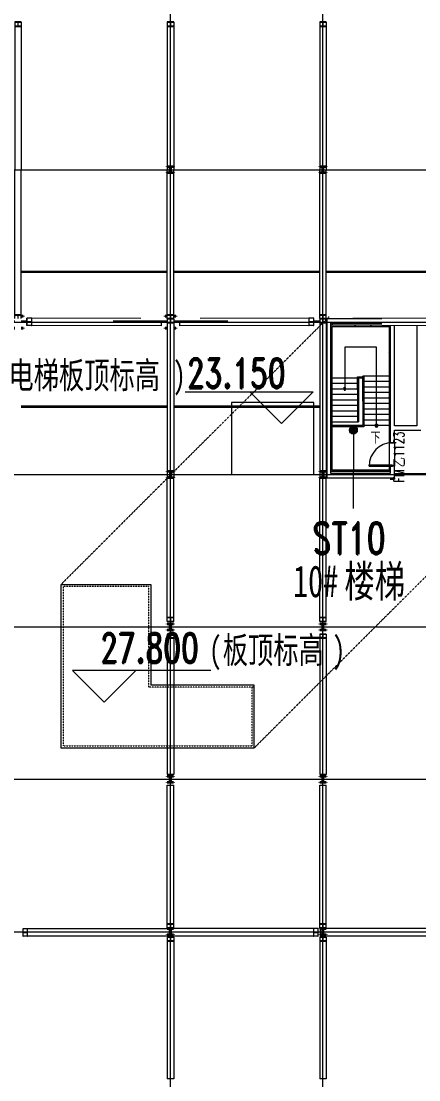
# Model space of a CAD drawing. Header units: millimetres. Extents: x -30000 to 430621, y -31706 to 192400.
# Drawn here: x 216150 to 234925, y 14604 to 64616 of the extents above; entities that cross this region are included whole.
import ezdxf

# ---------------------------------------------------------------- set-up
doc = ezdxf.new("R2010")
doc.units = ezdxf.units.MM
for name, pattern in [('1_1', [2, 1, -1]), ('架空线', [3.97, 2.38, -1.59]), ('轴网线', [22.04, 18.38, -1.83, 0, -1.83])]:
    doc.linetypes.add(name, pattern=pattern)
doc.layers.get('0').update_dxf_attribs({"color": 8})
for name, color, linetype, lineweight in [('A-ANNO-NOTE', 8, 'Continuous', 5), ('A-AREA-IDEN', 8, 'Continuous', 9), ('A-DETL', 8, 'Continuous', 18), ('A-DETL-GENF', 8, 'Continuous', 18), ('A-DETL-THIN', 8, 'Continuous', 5), ('A-DOOR', 8, 'Continuous', 5), ('A-DOOR-IDEN', 8, 'Continuous', 9), ('A-DOOR-OPNG', 8, 'Continuous', 5), ('A-FLOR', 8, 'Continuous', 5), ('A-FLOR-HRAL', 8, 'Continuous', 5), ('A-WALL', 8, 'Continuous', 5), ('A-WALL-PATT', 8, 'Continuous', 9), ('S-BEAM', 8, 'Continuous', 5), ('S-COLS', 8, 'Continuous', 5), ('S-GRID', 8, 'Continuous', 9), ('S-STRS', 8, 'Continuous', 5)]:
    doc.layers.add(name, color=color, linetype=linetype, lineweight=lineweight)
doc.styles.add('RomanD', font='romand__.ttf', dxfattribs={"width": 0.7, "height": 1500})
doc.styles.add('RomanD_1', font='romand__.ttf', dxfattribs={"width": 0.7, "height": 500})
doc.styles.add('RomanD_2', font='romand__.ttf', dxfattribs={"width": 0.7, "height": 1400})
doc.styles.add('仿宋', font='simfang.ttf', dxfattribs={"width": 0.7, "height": 500})
doc.styles.add('仿宋_2', font='simfang.ttf', dxfattribs={"width": 0.7, "height": 1500})
doc.styles.add('仿宋_3', font='simfang.ttf', dxfattribs={"width": 0.7, "height": 1250})
doc.styles.add('微软雅黑', font='Microsoft YaHei.ttf', dxfattribs={"width": 0.7, "height": 500})
pattern_1 = [(45, (-4e-09, 0), (-1060.66, 1060.66), []), (135, (-4e-09, 0), (-1060.66, -1060.66), [])]

# ---------------------------------------------------------------- blocks, each defined once
blk = doc.blocks.new('钢_柱_焊接H - H600X500X20X30-V65-LAY-4F-1_500-A')
at = {"layer": 'S-COLS', "lineweight": 15, "true_color": 0xdddddd}
h = blk.add_hatch(color=254, dxfattribs=at)
h.paths.add_polyline_path([(250, -300), (250, -270), (150, -270), (150, -300)], flags=0)
h.paths.add_polyline_path([(-250, -300), (-150, -300), (-150, -270), (-250, -270)], flags=0)
h.paths.add_polyline_path([(5, -29), (1, -28), (1, -28)], flags=0)
h.paths.add_polyline_path([(-250, 270), (-150, 270), (-150, 300), (-250, 300)], flags=0)
h.paths.add_polyline_path([(250, 270), (250, 300), (150, 300), (150, 270)], flags=0)
at = {"layer": 'S-COLS', "color": 8, "lineweight": 35, "true_color": 0x777777}
for p, q in [((-250, 300), (-150, 300)), ((-250, 270), (-250, 300)), ((-150, 270), (-250, 270)), ((150, 300), (250, 300)), ((250, 270), (150, 270)), ((250, 300), (250, 270)), ((-250, -270), (-150, -270)), ((-250, -300), (-250, -270)), ((-150, -300), (-250, -300)), ((150, -270), (250, -270)), ((250, -300), (150, -300)), ((250, -270), (250, -300))]:
    blk.add_line(p, q, dxfattribs=at)
blk = doc.blocks.new('钢_柱_焊接H - H600X500X20X30-V42-LAY-4F-1_500-A')
at = {"layer": 'S-COLS', "lineweight": 15, "true_color": 0xdddddd}
h = blk.add_hatch(color=254, dxfattribs=at)
h.paths.add_polyline_path([(250, -300), (250, -270), (149.998632, -270), (154.411765, -300)], flags=0)
h.paths.add_polyline_path([(-150.001368, -300), (-150.001368, -270), (-250, -270), (-250, -300)], flags=0)
h.paths.add_polyline_path([(250, 270), (250, 300), (149.998632, 300), (149.998632, 270)], flags=0)
h.paths.add_polyline_path([(-250, 270), (-150.001368, 270), (-150.001368, 300), (-250, 300)], flags=0)
at = {"layer": 'S-COLS', "color": 8, "lineweight": 35, "true_color": 0x777777}
for p, q in [((-250, 300), (-150.001368, 300)), ((-250, 270), (-250, 300)), ((-150.001368, 270), (-250, 270)), ((149.998632, 300), (250, 300)), ((250, 270), (149.998632, 270)), ((250, 300), (250, 270)), ((-250, -270), (-150.001368, -270)), ((-250, -300), (-250, -270)), ((-150.001368, -300), (-250, -300)), ((149.998632, -270), (250, -270)), ((250, -300), (149.998632, -300)), ((250, -270), (250, -300))]:
    blk.add_line(p, q, dxfattribs=at)
blk = doc.blocks.new('钢_柱_热轧H - HW300X300-659262-LAY-4F-1_500-A')
at = {"layer": 'S-COLS', "lineweight": 15, "true_color": 0xdddddd}
h = blk.add_hatch(color=254, dxfattribs=at)
h.paths.add_polyline_path([(5, -122), (5, 122), (-5, 122), (-5, -122)], flags=0)
h.paths.add_polyline_path([(9, -131), (5, -122), (-5, -131), (5, -131)], flags=0)
h.paths.add_polyline_path([(-150, -150), (150, -150), (150, -135), (-150, -135), (-150, -150)], flags=0)
h.paths.add_polyline_path([(5, 122), (5, 131), (-5, 129)], flags=0)
h.paths.add_polyline_path([(9, 131), (18, 135), (150, 135), (150, 150), (-150, 150), (-150, 135), (5, 132)], flags=0)
at = {"layer": 'S-COLS', "color": 8, "lineweight": 35, "true_color": 0x777777}
for p, q in [((-150, 150), (150, 150)), ((-150, 135), (-150, 150)), ((-18, 135), (-150, 135)), ((-5, -122), (-5, 122)), ((5, 122), (5, -122)), ((150, 135), (18, 135)), ((150, 150), (150, 135)), ((-150, -135), (-18, -135)), ((-150, -150), (-150, -135)), ((150, -150), (-150, -150)), ((18, -135), (150, -135)), ((150, -135), (150, -150))]:
    blk.add_line(p, q, dxfattribs=at)
for centre, start, end in [((-18, 122), 360, 90), ((18, 122), 90, 180), ((-18, -122), 270, 360), ((18, -122), 180, 270)]:
    blk.add_arc(centre, 13, start, end, dxfattribs=at)
blk = doc.blocks.new('钢_柱_热轧H - HW300X300-659275-LAY-4F-1_500-A')
at = {"layer": 'S-COLS', "lineweight": 15, "true_color": 0xdddddd}
h = blk.add_hatch(color=254, dxfattribs=at)
h.paths.add_polyline_path([(5, -122), (0, 122), (-5, 122), (0, -122)], flags=0)
h.paths.add_polyline_path([(9, -131), (5, -122), (0, -131), (5, -131)], flags=0)
h.paths.add_polyline_path([(0, -150), (150, -150), (150, -135), (-150, -135), (-145, -150), (-81, -150)], flags=0)
h.paths.add_polyline_path([(5, 122), (5, 131), (-5, 129), (0, 125)], flags=0)
h.paths.add_polyline_path([(9, 131), (18, 135), (150, 135), (150, 150), (-150, 150), (-145, 135), (5, 132)], flags=0)
at = {"layer": 'S-COLS', "color": 8, "lineweight": 35, "true_color": 0x777777}
for p, q in [((-150, 150), (150, 150)), ((-150, 135), (-150, 150)), ((-18, 135), (-150, 135)), ((-5, -122), (-5, 122)), ((5, 122), (5, -122)), ((150, 135), (18, 135)), ((150, 150), (150, 135)), ((-150, -135), (-18, -135)), ((-150, -150), (-150, -135)), ((150, -150), (-150, -150)), ((18, -135), (150, -135)), ((150, -135), (150, -150))]:
    blk.add_line(p, q, dxfattribs=at)
for centre, start, end in [((-18, 122), 360, 90), ((18, 122), 90, 180), ((-18, -122), 270, 360), ((18, -122), 180, 270)]:
    blk.add_arc(centre, 13, start, end, dxfattribs=at)
blk = doc.blocks.new('钢_柱_热轧H - HW300X300-659267-LAY-4F-1_500-A')
at = {"layer": 'S-COLS', "lineweight": 15, "true_color": 0xdddddd}
h = blk.add_hatch(color=254, dxfattribs=at)
h.paths.add_polyline_path([(5, -122), (5, 122), (-5, 122), (-5, -122)], flags=0)
h.paths.add_polyline_path([(9, -131), (5, -122), (-5, -131), (5, -131)], flags=0)
h.paths.add_polyline_path([(-8, -150), (150, -150), (150, -135), (-150, -135), (-145, -150)], flags=0)
h.paths.add_polyline_path([(5, 122), (5, 131), (-5, 129)], flags=0)
h.paths.add_polyline_path([(9, 131), (18, 135), (150, 135), (150, 150), (-150, 150), (-145, 135), (5, 132)], flags=0)
at = {"layer": 'S-COLS', "color": 8, "lineweight": 35, "true_color": 0x777777}
for p, q in [((-150, 150), (150, 150)), ((-150, 135), (-150, 150)), ((-18, 135), (-150, 135)), ((-5, -122), (-5, 122)), ((5, 122), (5, -122)), ((150, 135), (18, 135)), ((150, 150), (150, 135)), ((-150, -135), (-18, -135)), ((-150, -150), (-150, -135)), ((150, -150), (-150, -150)), ((18, -135), (150, -135)), ((150, -135), (150, -150))]:
    blk.add_line(p, q, dxfattribs=at)
for centre, start, end in [((-18, 122), 360, 90), ((18, 122), 90, 180), ((-18, -122), 270, 360), ((18, -122), 180, 270)]:
    blk.add_arc(centre, 13, start, end, dxfattribs=at)
blk = doc.blocks.new('钢_柱_热轧H - HW300X300-659266-LAY-4F-1_500-A')
at = {"layer": 'S-COLS', "lineweight": 15, "true_color": 0xdddddd}
h = blk.add_hatch(color=254, dxfattribs=at)
h.paths.add_polyline_path([(5, -122), (0, 122), (-5, 122), (0, -122)], flags=0)
h.paths.add_polyline_path([(9, -131), (5, -122), (0, -131), (5, -131)], flags=0)
h.paths.add_polyline_path([(-144, -150), (150, -150), (150, -135), (-150, -135), (-145, -150)], flags=0)
h.paths.add_polyline_path([(5, 122), (5, 131), (-5, 129), (0, 125)], flags=0)
h.paths.add_polyline_path([(9, 131), (18, 135), (150, 135), (150, 150), (-150, 150), (-144, 135), (5, 132)], flags=0)
at = {"layer": 'S-COLS', "color": 8, "lineweight": 35, "true_color": 0x777777}
for p, q in [((-150, 150), (150, 150)), ((-150, 135), (-150, 150)), ((-18, 135), (-150, 135)), ((-5, -122), (-5, 122)), ((5, 122), (5, -122)), ((150, 135), (18, 135)), ((150, 150), (150, 135)), ((-150, -135), (-18, -135)), ((-150, -150), (-150, -135)), ((150, -150), (-150, -150)), ((18, -135), (150, -135)), ((150, -135), (150, -150))]:
    blk.add_line(p, q, dxfattribs=at)
for centre, start, end in [((-18, 122), 360, 90), ((18, 122), 90, 180), ((-18, -122), 270, 360), ((18, -122), 180, 270)]:
    blk.add_arc(centre, 13, start, end, dxfattribs=at)
blk = doc.blocks.new('钢_柱_热轧H - HW300X300-659271-LAY-4F-1_500-A')
at = {"layer": 'S-COLS', "lineweight": 15, "true_color": 0xdddddd}
h = blk.add_hatch(color=254, dxfattribs=at)
h.paths.add_polyline_path([(5, -122), (5, 122), (-5, 122), (-5, -122)], flags=0)
h.paths.add_polyline_path([(9, -131), (5, -122), (-5, -131), (5, -131)], flags=0)
h.paths.add_polyline_path([(-150, -150), (150, -150), (150, -135), (-150, -135)], flags=0)
h.paths.add_polyline_path([(5, 122), (5, 131), (-5, 129)], flags=0)
h.paths.add_polyline_path([(9, 131), (18, 135), (150, 135), (150, 150), (-150, 150), (-145, 135), (5, 132)], flags=0)
at = {"layer": 'S-COLS', "color": 8, "lineweight": 35, "true_color": 0x777777}
for p, q in [((-150, 150), (150, 150)), ((-150, 135), (-150, 150)), ((-18, 135), (-150, 135)), ((-5, -122), (-5, 122)), ((5, 122), (5, -122)), ((150, 135), (18, 135)), ((150, 150), (150, 135)), ((-150, -135), (-18, -135)), ((-150, -150), (-150, -135)), ((150, -150), (-150, -150)), ((18, -135), (150, -135)), ((150, -135), (150, -150))]:
    blk.add_line(p, q, dxfattribs=at)
for centre, start, end in [((-18, 122), 360, 90), ((18, 122), 90, 180), ((-18, -122), 270, 360), ((18, -122), 180, 270)]:
    blk.add_arc(centre, 13, start, end, dxfattribs=at)
blk = doc.blocks.new('钢_梁_焊接H - H300X300X10X15-V344-LAY-4F-1_500-A')
at = {"layer": 'S-BEAM', "color": 8, "lineweight": 15, "true_color": 0x777777}
for p, q in [((215850, 57465), (215850, 57597)), ((216150, 50742), (216150, 57597)), ((215850, 50742), (215850, 57451)), ((216150, 50742), (215850, 50742)), ((215850, 50742), (215850, 50732)), ((215850, 50732), (215995, 50732)), ((215850, 50566), (215850, 50732)), ((215995, 50732), (215995, 50566)), ((216005, 50566), (216005, 50732)), ((216005, 50732), (216150, 50732)), ((216150, 50732), (216150, 50742)), ((216150, 50566), (216150, 50732))]:
    blk.add_line(p, q, dxfattribs=at)
blk = doc.blocks.new('钢_梁_焊接H - H300X300X10X15-V345-LAY-4F-1_500-A')
at = {"layer": 'S-BEAM', "color": 8, "lineweight": 15, "true_color": 0x777777}
for p, q in [((216150, 64582), (215850, 64582)), ((215850, 64582), (215850, 64572)), ((215850, 64572), (215995, 64572)), ((215850, 64572), (215850, 64382)), ((215995, 64572), (215995, 64382)), ((216005, 64382), (216005, 64572)), ((216005, 64572), (216150, 64572)), ((216150, 64572), (216150, 64582)), ((216150, 64572), (216150, 64382)), ((215995, 64382), (215850, 64382)), ((215850, 64382), (215850, 64371)), ((215850, 64371), (216150, 64371)), ((215850, 64371), (215850, 57749)), ((216150, 64382), (216005, 64382)), ((216150, 64371), (216150, 64382)), ((216150, 64371), (216150, 57597)), ((215850, 57735), (215850, 57597))]:
    blk.add_line(p, q, dxfattribs=at)
blk = doc.blocks.new('钢_梁_焊接H - H300X300X10X15-V125-LAY-4F-1_500-A')
at = {"layer": 'S-BEAM', "color": 8, "lineweight": 15, "true_color": 0x777777}
for p, q in [((21750, 50566), (21450, 50566)), ((21450, 50566), (21450, 50555)), ((21450, 50555), (21595, 50555)), ((21450, 50555), (21450, 50372)), ((21595, 50555), (21595, 50372)), ((21605, 50372), (21605, 50555)), ((21605, 50555), (21750, 50555)), ((21750, 50555), (21750, 50566)), ((21750, 50555), (21750, 50372)), ((21595, 50372), (21450, 50372)), ((21450, 50372), (21450, 50362)), ((21450, 50362), (21750, 50362)), ((21450, 50362), (21450, 43350)), ((21750, 50372), (21605, 50372)), ((21750, 50362), (21750, 50372)), ((21750, 50362), (21750, 43350)), ((21450, 43335), (21450, 43065)), ((21450, 43050), (21450, 43040)), ((21750, 43335), (21750, 43065)), ((21750, 43050), (21750, 43040))]:
    blk.add_line(p, q, dxfattribs=at)
blk = doc.blocks.new('钢_梁_焊接H - H300X300X10X15-V126-LAY-4F-1_500-A')
at = {"layer": 'S-BEAM', "color": 8, "lineweight": 15, "true_color": 0x777777}
for p, q in [((21450, 43040), (21750, 43040)), ((21450, 36449), (21450, 43040)), ((21750, 36449), (21750, 43040)), ((21750, 36449), (21450, 36449)), ((21450, 36449), (21450, 36439)), ((21450, 36439), (21595, 36439)), ((21450, 36262), (21450, 36439)), ((21595, 36262), (21450, 36262)), ((21450, 36262), (21450, 36252)), ((21450, 36252), (21750, 36252)), ((21595, 36439), (21595, 36262)), ((21605, 36262), (21605, 36439)), ((21605, 36439), (21750, 36439)), ((21750, 36262), (21605, 36262)), ((21750, 36439), (21750, 36449)), ((21750, 36262), (21750, 36439)), ((21750, 36252), (21750, 36262))]:
    blk.add_line(p, q, dxfattribs=at)
blk = doc.blocks.new('钢_梁_焊接H - H300X300X10X15-658903-LAY-4F-1_500-A')
at = {"layer": 'S-BEAM', "color": 8, "lineweight": 15, "true_color": 0x777777}
for p, q in [((14550, 35664), (14250, 35664)), ((14250, 35664), (14250, 35654)), ((14250, 35654), (14395, 35654)), ((14250, 35654), (14250, 35477)), ((14395, 35654), (14395, 35477)), ((14405, 35477), (14405, 35654)), ((14405, 35654), (14550, 35654)), ((14550, 35654), (14550, 35664)), ((14550, 35654), (14550, 35477)), ((14395, 35477), (14250, 35477)), ((14250, 35477), (14250, 35467)), ((14250, 35467), (14550, 35467)), ((14250, 35467), (14250, 29021)), ((14550, 35477), (14405, 35477)), ((14550, 35467), (14550, 35477)), ((14550, 35467), (14550, 29021)), ((14550, 29021), (14250, 29021))]:
    blk.add_line(p, q, dxfattribs=at)
blk = doc.blocks.new('钢_梁_焊接H - H300X300X10X15-658904-LAY-4F-1_500-A')
at = {"layer": 'S-BEAM', "color": 8, "lineweight": 15, "true_color": 0x777777}
for p, q in [((14250, 28531), (14550, 28531)), ((14250, 21970), (14250, 28531)), ((14550, 21970), (14550, 28531)), ((14550, 21970), (14250, 21970)), ((14250, 21970), (14250, 21960)), ((14250, 21960), (14395, 21960)), ((14250, 21791), (14250, 21960)), ((14395, 21791), (14250, 21791)), ((14250, 21791), (14250, 21782)), ((14250, 21782), (14550, 21782)), ((14395, 21960), (14395, 21791)), ((14405, 21791), (14405, 21960)), ((14405, 21960), (14550, 21960)), ((14550, 21791), (14405, 21791)), ((14550, 21960), (14550, 21970)), ((14550, 21791), (14550, 21960)), ((14550, 21782), (14550, 21791))]:
    blk.add_line(p, q, dxfattribs=at)
blk = doc.blocks.new('钢_梁_焊接H - H300X300X10X15-658907-LAY-4F-1_500-A')
at = {"layer": 'S-BEAM', "color": 8, "lineweight": 15, "true_color": 0x777777}
for p, q in [((14550, 21345), (14250, 21345)), ((14250, 21345), (14250, 21336)), ((14250, 21336), (14395, 21336)), ((14250, 21336), (14250, 21167)), ((14395, 21167), (14250, 21167)), ((14250, 21167), (14250, 21157)), ((14250, 21157), (14550, 21157)), ((14250, 21157), (14250, 14645)), ((14395, 21336), (14395, 21167)), ((14405, 21167), (14405, 21336)), ((14405, 21336), (14550, 21336)), ((14550, 21167), (14405, 21167)), ((14550, 21336), (14550, 21345)), ((14550, 21336), (14550, 21167)), ((14550, 21157), (14550, 21167)), ((14550, 21157), (14550, 14645)), ((14550, 14645), (14250, 14645))]:
    blk.add_line(p, q, dxfattribs=at)
blk = doc.blocks.new('钢_梁_焊接H - H300X300X10X15-V353-LAY-4F-1_500-A')
at = {"layer": 'S-BEAM', "color": 8, "lineweight": 15, "true_color": 0x777777}
for p, q in [((223050, 57465), (223050, 57597)), ((223350, 50742), (223350, 57597)), ((223050, 50742), (223050, 57451)), ((223350, 50742), (223050, 50742)), ((223050, 50742), (223050, 50732)), ((223050, 50732), (223195, 50732)), ((223050, 50566), (223050, 50732)), ((223195, 50732), (223195, 50566)), ((223205, 50566), (223205, 50732)), ((223205, 50732), (223350, 50732)), ((223350, 50732), (223350, 50742)), ((223350, 50566), (223350, 50732))]:
    blk.add_line(p, q, dxfattribs=at)
blk = doc.blocks.new('钢_梁_焊接H - H300X300X10X15-V354-LAY-4F-1_500-A')
at = {"layer": 'S-BEAM', "color": 8, "lineweight": 15, "true_color": 0x777777}
for p, q in [((223350, 64582), (223050, 64582)), ((223050, 64582), (223050, 64572)), ((223050, 64572), (223195, 64572)), ((223050, 64572), (223050, 64382)), ((223195, 64572), (223195, 64382)), ((223205, 64382), (223205, 64572)), ((223205, 64572), (223350, 64572)), ((223350, 64572), (223350, 64582)), ((223350, 64572), (223350, 64382)), ((223195, 64382), (223050, 64382)), ((223050, 64382), (223050, 64371)), ((223050, 64371), (223350, 64371)), ((223050, 64371), (223050, 57749)), ((223350, 64382), (223205, 64382)), ((223350, 64371), (223350, 64382)), ((223350, 64371), (223350, 57597)), ((223050, 57735), (223050, 57597))]:
    blk.add_line(p, q, dxfattribs=at)
blk = doc.blocks.new('钢_梁_焊接H - H300X300X10X15-V359-LAY-4F-1_500-A')
at = {"layer": 'S-BEAM', "color": 8, "lineweight": 15, "true_color": 0x777777}
for p, q in [((230250, 57465), (230250, 57597)), ((230550, 50742), (230550, 57597)), ((230250, 50742), (230250, 57451)), ((230550, 50742), (230250, 50742)), ((230250, 50742), (230250, 50732)), ((230250, 50732), (230395, 50732)), ((230250, 50566), (230250, 50732)), ((230395, 50732), (230395, 50566)), ((230405, 50566), (230405, 50732)), ((230405, 50732), (230550, 50732)), ((230550, 50732), (230550, 50742)), ((230550, 50566), (230550, 50732))]:
    blk.add_line(p, q, dxfattribs=at)
blk = doc.blocks.new('钢_梁_焊接H - H300X300X10X15-V323-LAY-4F-1_500-A')
at = {"layer": 'S-BEAM', "color": 8, "lineweight": 15, "true_color": 0x777777}
for p, q in [((194550, 64582), (194250, 64582)), ((194250, 64582), (194250, 64572)), ((194250, 64572), (194395, 64572)), ((194250, 64572), (194250, 64382)), ((194395, 64572), (194395, 64382)), ((194405, 64382), (194405, 64572)), ((194405, 64572), (194550, 64572)), ((194550, 64572), (194550, 64582)), ((194550, 64572), (194550, 64382)), ((194395, 64382), (194250, 64382)), ((194250, 64382), (194250, 64371)), ((194250, 64371), (194550, 64371)), ((194250, 64371), (194250, 57749)), ((194550, 64382), (194405, 64382)), ((194550, 64371), (194550, 64382)), ((194550, 64371), (194550, 57597)), ((194250, 57735), (194250, 57597))]:
    blk.add_line(p, q, dxfattribs=at)
blk = doc.blocks.new('钢_梁_热轧H - HW350X350-659107-LAY-4F-1_500-A')
at = {"layer": 'S-BEAM', "color": 8, "lineweight": 15, "true_color": 0x777777}
for p, q in [((216244, 21737), (216232, 21737)), ((216232, 21737), (216232, 21387)), ((216244, 21581), (216244, 21737)), ((216439, 21737), (216244, 21737)), ((216244, 21387), (216244, 21543)), ((216431, 21568), (216252, 21568)), ((216252, 21556), (216431, 21556)), ((216451, 21737), (216439, 21737)), ((216439, 21737), (216439, 21581)), ((216439, 21543), (216439, 21387)), ((216451, 21387), (216451, 21737)), ((223045, 21736), (216451, 21737)), ((216232, 21387), (216244, 21387)), ((216439, 21387), (216244, 21387)), ((216439, 21387), (216451, 21387)), ((223211, 21386), (216451, 21387)), ((223211, 21395), (223211, 21386))]:
    blk.add_line(p, q, dxfattribs=at)
for centre, start_param, end_param in [((216252, 21581), 1.570796, 3.141593), ((216252, 21543), 0, 1.570796), ((216431, 21581), 3.141593, 4.712389), ((216431, 21543), 4.712389, 6.283185)]:
    blk.add_ellipse(centre, major_axis=(0, 13), ratio=0.626667, start_param=start_param, end_param=end_param, dxfattribs=at)
blk = doc.blocks.new('钢_梁_热轧H - HW350X350-659189-LAY-4F-1_500-A')
at = {"layer": 'S-BEAM', "color": 8, "lineweight": 15, "true_color": 0x777777}
for p, q in [((216411, 50583), (216410, 50233)), ((216423, 50583), (216411, 50583)), ((216423, 50427), (216423, 50583)), ((216635, 50583), (216423, 50583)), ((216648, 50583), (216635, 50583)), ((216635, 50583), (216635, 50427)), ((216647, 50233), (216648, 50583)), ((221792, 50577), (216648, 50583)), ((216410, 50233), (216423, 50233)), ((216423, 50233), (216423, 50389)), ((216634, 50233), (216423, 50233)), ((216626, 50414), (216432, 50414)), ((216432, 50402), (216626, 50402)), ((216635, 50389), (216634, 50233)), ((216634, 50233), (216647, 50233)), ((222753, 50226), (216647, 50233)), ((222753, 50400), (222753, 50226))]:
    blk.add_line(p, q, dxfattribs=at)
for centre, start_param, end_param in [((216432, 50427), 1.570796, 3.141593), ((216432, 50389), 0, 1.570796), ((216626, 50427), 3.141593, 4.712389), ((216626, 50389), 4.712389, 6.283185)]:
    blk.add_ellipse(centre, major_axis=(0, 13), ratio=0.677506, start_param=start_param, end_param=end_param, dxfattribs=at)
blk = doc.blocks.new('钢_梁_热轧H - HW350X350-659191-LAY-4F-1_500-A')
at = {"layer": 'S-BEAM', "color": 8, "lineweight": 15, "true_color": 0x777777}
for p, q in [((229733, 50583), (224608, 50577)), ((229746, 50583), (229733, 50583)), ((229733, 50583), (229734, 50233)), ((229746, 50427), (229746, 50583)), ((229957, 50583), (229746, 50583)), ((229970, 50583), (229957, 50583)), ((229957, 50583), (229958, 50427)), ((229971, 50233), (229970, 50583)), ((223644, 50226), (223643, 50400)), ((229734, 50233), (223644, 50226)), ((229734, 50233), (229747, 50233)), ((229747, 50233), (229746, 50389)), ((229958, 50233), (229747, 50233)), ((229949, 50414), (229755, 50414)), ((229755, 50402), (229949, 50402)), ((229958, 50389), (229958, 50233)), ((229958, 50233), (229971, 50233))]:
    blk.add_line(p, q, dxfattribs=at)
for centre, start_param, end_param in [((229755, 50427), 1.570796, 3.141593), ((229755, 50389), 0, 1.570796), ((229949, 50427), 3.141593, 4.712389), ((229949, 50389), 4.712389, 6.283185)]:
    blk.add_ellipse(centre, major_axis=(0, 13), ratio=0.677506, start_param=start_param, end_param=end_param, dxfattribs=at)
blk = doc.blocks.new('钢_梁_热轧H - HW350X350-659245-LAY-4F-1_500-A')
at = {"layer": 'S-BEAM', "color": 8, "lineweight": 15, "true_color": 0x777777}
for p, q in [((236933, 50583), (231808, 50577)), ((236946, 50583), (236933, 50583)), ((236933, 50583), (236934, 50233)), ((236946, 50427), (236946, 50583)), ((237157, 50583), (236946, 50583)), ((237170, 50583), (237157, 50583)), ((237157, 50583), (237158, 50427)), ((237171, 50233), (237170, 50583)), ((230844, 50250), (230843, 50350)), ((236934, 50233), (233182, 50228)), ((236934, 50233), (236947, 50233)), ((236947, 50233), (236946, 50389)), ((237158, 50233), (236947, 50233)), ((237149, 50414), (236955, 50414)), ((236955, 50402), (237149, 50402)), ((237158, 50389), (237158, 50233)), ((237158, 50233), (237171, 50233))]:
    blk.add_line(p, q, dxfattribs=at)
for centre, start_param, end_param in [((236955, 50427), 1.570796, 3.141593), ((236955, 50389), 0, 1.570796), ((237149, 50427), 3.141593, 4.712389), ((237149, 50389), 4.712389, 6.283185)]:
    blk.add_ellipse(centre, major_axis=(0, 13), ratio=0.677506, start_param=start_param, end_param=end_param, dxfattribs=at)
blk = doc.blocks.new('钢_梁_热轧H - HW350X350-V389-LAY-4F-1_500-A')
at = {"layer": 'S-BEAM', "color": 8, "lineweight": 15, "true_color": 0x777777}
for p, q in [((229949, 21746), (223345, 21745)), ((229961, 21746), (229949, 21746)), ((229949, 21746), (229949, 21396)), ((229961, 21590), (229961, 21746)), ((230156, 21746), (229961, 21746)), ((229961, 21396), (229961, 21552)), ((230148, 21577), (229969, 21577)), ((229969, 21565), (230148, 21565)), ((230168, 21746), (230156, 21746)), ((230156, 21746), (230156, 21590)), ((230156, 21552), (230156, 21396)), ((230168, 21396), (230168, 21746)), ((229949, 21396), (223200, 21395)), ((229949, 21396), (229961, 21396)), ((230156, 21396), (229961, 21396)), ((230156, 21396), (230168, 21396))]:
    blk.add_line(p, q, dxfattribs=at)
for centre, start_param, end_param in [((229969, 21590), 1.570796, 3.141593), ((229969, 21552), 0, 1.570796), ((230148, 21590), 3.141593, 4.712389), ((230148, 21552), 4.712389, 6.283185)]:
    blk.add_ellipse(centre, major_axis=(0, 13), ratio=0.626685, start_param=start_param, end_param=end_param, dxfattribs=at)
blk = doc.blocks.new('钢_梁_热轧H - HW350X350-V390-LAY-4F-1_500-A')
at = {"layer": 'S-BEAM', "color": 8, "lineweight": 15, "true_color": 0x777777}
for p, q in [((230288, 21465), (230288, 21735)), ((237149, 21746), (230545, 21745)), ((237161, 21746), (237149, 21746)), ((237149, 21746), (237149, 21396)), ((237161, 21590), (237161, 21746)), ((237356, 21746), (237161, 21746)), ((237161, 21396), (237161, 21552)), ((237348, 21577), (237169, 21577)), ((237169, 21565), (237348, 21565)), ((237368, 21746), (237356, 21746)), ((237356, 21746), (237356, 21590)), ((237356, 21552), (237356, 21396)), ((237368, 21396), (237368, 21746)), ((230288, 21395), (230288, 21450)), ((237149, 21396), (230288, 21395)), ((237149, 21396), (237161, 21396)), ((237356, 21396), (237161, 21396)), ((237356, 21396), (237368, 21396))]:
    blk.add_line(p, q, dxfattribs=at)
for centre, start_param, end_param in [((237169, 21590), 1.570796, 3.141593), ((237169, 21552), 0, 1.570796), ((237348, 21590), 3.141593, 4.712389), ((237348, 21552), 4.712389, 6.283185)]:
    blk.add_ellipse(centre, major_axis=(0, 13), ratio=0.626685, start_param=start_param, end_param=end_param, dxfattribs=at)
blk = doc.blocks.new('X-ST-F3-04-C-002_HLP2_rvt-1-LAY-4F-1_500-A')
at = {"color": 8, "lineweight": 15, "true_color": 0x777777}
for name, p in [('钢_梁_焊接H - H300X300X10X15-V345-LAY-4F-1_500-A', (0, 0)), ('钢_梁_焊接H - H300X300X10X15-V354-LAY-4F-1_500-A', (0, 0)), ('钢_梁_焊接H - H300X300X10X15-V323-LAY-4F-1_500-A', (36000, 0)), ('钢_梁_焊接H - H300X300X10X15-V344-LAY-4F-1_500-A', (0, 0)), ('钢_柱_热轧H - HW300X300-659271-LAY-4F-1_500-A', (223195, 57600)), ('钢_梁_焊接H - H300X300X10X15-V353-LAY-4F-1_500-A', (0, 0)), ('钢_柱_热轧H - HW300X300-659271-LAY-4F-1_500-A', (230395, 57600)), ('钢_梁_焊接H - H300X300X10X15-V359-LAY-4F-1_500-A', (0, 0)), ('钢_柱_焊接H - H600X500X20X30-V65-LAY-4F-1_500-A', (216000, 50400)), ('钢_梁_热轧H - HW350X350-659189-LAY-4F-1_500-A', (0, 0)), ('钢_柱_焊接H - H600X500X20X30-V42-LAY-4F-1_500-A', (223200, 50400)), ('钢_梁_焊接H - H300X300X10X15-V125-LAY-4F-1_500-A', (201600, 0)), ('钢_梁_热轧H - HW350X350-659191-LAY-4F-1_500-A', (0, 0)), ('钢_梁_焊接H - H300X300X10X15-V125-LAY-4F-1_500-A', (208800, 0)), ('钢_梁_热轧H - HW350X350-659245-LAY-4F-1_500-A', (0, 0)), ('钢_柱_热轧H - HW300X300-659262-LAY-4F-1_500-A', (223200, 43200)), ('钢_梁_焊接H - H300X300X10X15-V126-LAY-4F-1_500-A', (201600, 0)), ('钢_柱_热轧H - HW300X300-659262-LAY-4F-1_500-A', (230400, 43200)), ('钢_梁_焊接H - H300X300X10X15-V126-LAY-4F-1_500-A', (208800, 0)), ('钢_柱_热轧H - HW300X300-659266-LAY-4F-1_500-A', (223195, 36000)), ('钢_柱_热轧H - HW300X300-659266-LAY-4F-1_500-A', (230395, 36000)), ('钢_梁_焊接H - H300X300X10X15-658903-LAY-4F-1_500-A', (208800, 0)), ('钢_梁_焊接H - H300X300X10X15-658903-LAY-4F-1_500-A', (216000, 0)), ('钢_柱_热轧H - HW300X300-659267-LAY-4F-1_500-A', (223195, 28800)), ('钢_梁_焊接H - H300X300X10X15-658904-LAY-4F-1_500-A', (208800, 0)), ('钢_柱_热轧H - HW300X300-659267-LAY-4F-1_500-A', (230395, 28800)), ('钢_梁_焊接H - H300X300X10X15-658904-LAY-4F-1_500-A', (216000, 0)), ('钢_梁_热轧H - HW350X350-659107-LAY-4F-1_500-A', (0, 0)), ('钢_柱_热轧H - HW300X300-659275-LAY-4F-1_500-A', (223195, 21600)), ('钢_梁_热轧H - HW350X350-V389-LAY-4F-1_500-A', (0, 0)), ('钢_柱_热轧H - HW300X300-659275-LAY-4F-1_500-A', (230395, 21600)), ('钢_梁_热轧H - HW350X350-V390-LAY-4F-1_500-A', (0, 0)), ('钢_梁_焊接H - H300X300X10X15-658907-LAY-4F-1_500-A', (208800, 0)), ('钢_梁_焊接H - H300X300X10X15-658907-LAY-4F-1_500-A', (216000, 0))]:
    blk.add_blockref(name, p, dxfattribs=at)
blk = doc.blocks.new('栏杆扶手 - 栏杆扶手-1762946-LAY-4F-1_500-A')
at = {"layer": 'A-FLOR-HRAL', "lineweight": 15}
for p, q in [((232025, 47205), (232025, 45690)), ((232025, 47205), (232025, 45690)), ((232025, 47205), (232025, 45690)), ((232075, 47205), (232075, 45690)), ((232075, 45690), (232025, 45690)), ((232075, 45690), (232025, 45690)), ((232075, 45690), (232025, 45690))]:
    blk.add_line(p, q, dxfattribs=at)
blk = doc.blocks.new('顶部扶栏类型 - 顶部扶栏_内部_-1762951-LAY-4F-1_500-A')
at = {"layer": 'A-FLOR-HRAL', "lineweight": 15}
for p, q in [((232025, 47820), (232150, 47820)), ((232025, 47695), (232025, 47820)), ((232025, 47205), (232025, 47695)), ((232075, 47695), (232025, 47695)), ((232150, 47770), (232075, 47770)), ((232075, 47770), (232075, 47695)), ((232075, 47695), (232075, 47205)), ((232150, 47820), (232275, 47820)), ((232275, 47770), (232150, 47770)), ((232075, 47205), (232025, 47205))]:
    blk.add_line(p, q, dxfattribs=at)
blk = doc.blocks.new('顶部扶栏类型 - 顶部扶栏_内部_-V409-LAY-4F-1_500-A')
at = {"layer": 'A-FLOR-HRAL', "lineweight": 15}
for p, q in [((232025, 47820), (232275, 47820)), ((232025, 47695), (232025, 47820)), ((232025, 47205), (232025, 47695)), ((232075, 47770), (232275, 47770)), ((232075, 47695), (232075, 47770)), ((232075, 47205), (232075, 47695))]:
    blk.add_line(p, q, dxfattribs=at)
blk = doc.blocks.new('顶部扶栏类型 - 顶部扶栏_内部_-1762993-LAY-4F-1_500-A')
at = {"layer": 'A-FLOR-HRAL', "lineweight": 15}
for p, q in [((232275, 47850), (232325, 47850)), ((232275, 46666), (232275, 47850)), ((232325, 47850), (232325, 46666)), ((232325, 46666), (232275, 46666))]:
    blk.add_line(p, q, dxfattribs=at)
blk = doc.blocks.new('顶部扶栏类型 - 顶部扶栏_内部_-V410-LAY-4F-1_500-A')
at = {"layer": 'A-FLOR-HRAL', "lineweight": 15}
for p, q in [((232325.4, 47850), (232275.4, 47850)), ((232275.4, 47850), (232275.4, 45584.6)), ((232325.4, 47850), (232325.4, 45584.6)), ((232275.4, 45584.6), (232275.4, 45509.6)), ((232325.4, 45584.6), (232325.4, 45459.6)), ((232275.4, 45509.6), (230831, 45509.6)), ((232325.4, 45459.6), (230831, 45459.6))]:
    blk.add_line(p, q, dxfattribs=at)
blk = doc.blocks.new('下楼梯路径-C - 顺砌剖面-1882488-LAY-4F-1_500-A')
at = {"layer": 'A-DETL-GENF', "true_color": 0x808080}
blk.add_hatch(color=8, dxfattribs=at).paths.add_polyline_path([(613, 1180), (613, 1142), (621, 1123), (648, 1096), (696, 1087), (718, 1096), (739, 1108), (751, 1123), (761, 1161), (751, 1198), (723, 1226), (686, 1236), (648, 1226), (621, 1198)], flags=0)
at = {"layer": 'A-DETL-GENF'}
for p, q in [((613, 1161), (-3014, 1161)), ((-3014, 1161), (-3014, -339)), ((686, 1161), (613, 1161)), ((-3014, -339), (-964, -339)), ((-964, -339), (-1109, -300)), ((-964, -339), (-1109, -378))]:
    blk.add_line(p, q, dxfattribs=at)
for start, end in [(0, 180), (180, 0)]:
    blk.add_arc((686, 1161), 75, start, end, dxfattribs=at)
blk = doc.blocks.new('AR-F3-00-STA-001_HLP2_rvt-1-LAY-4F-1_500-A')
at = {"layer": 'S-STRS', "lineweight": 15}
for p, q in [((230831, 47770), (232025, 47770)), ((232275, 47850), (232275, 47820)), ((232275, 47770), (232275, 47590)), ((232275, 47590), (232275, 47330)), ((233519, 47850), (232325, 47850)), ((233519, 47590), (232325, 47590)), ((230831, 47510), (232025, 47510)), ((230831, 47250), (232025, 47250)), ((232275, 47330), (232275, 47070)), ((232275, 47070), (232275, 46810)), ((233519, 47330), (232325, 47330)), ((233519, 47070), (232325, 47070)), ((230831, 46990), (232044, 46990)), ((230831, 46730), (232050, 46730)), ((232275, 46810), (232275, 46550)), ((232275, 46550), (232275, 46290)), ((233519, 46810), (232325, 46810)), ((233519, 46550), (232325, 46550)), ((230831, 46470), (232056, 46470)), ((230831, 46210), (232063, 46210)), ((232275, 46290), (232275, 46030)), ((232275, 46030), (232275, 45770)), ((233519, 46290), (232325, 46290)), ((233519, 46030), (232325, 46030)), ((230831, 45950), (232069, 45950)), ((230831, 45690), (232075, 45690)), ((232275, 45770), (232275, 45510)), ((233519, 45770), (232325, 45770)), ((232275, 45510), (230831, 45510)), ((232850, 45510), (232325, 45510)), ((232980, 45510), (232855, 45510)), ((233000, 45510), (232985, 45510)), ((233519, 45510), (233000, 45510))]:
    blk.add_line(p, q, dxfattribs=at)
at = {"layer": 'S-STRS', "linetype": '架空线', "lineweight": 15}
for p, q in [((230831, 47770), (232025, 47770)), ((233519, 47850), (232325, 47850)), ((233519, 47590), (232325, 47590)), ((230831, 47510), (232025, 47510)), ((230831, 47250), (232025, 47250)), ((233519, 47330), (232325, 47330)), ((233519, 47070), (232325, 47070)), ((230831, 46990), (232044, 46990)), ((230831, 46730), (232050, 46730)), ((233519, 46810), (232325, 46810)), ((233519, 46550), (232325, 46550)), ((230831, 46470), (232056, 46470)), ((230831, 46210), (232063, 46210)), ((233519, 46290), (232325, 46290)), ((233519, 46030), (232325, 46030)), ((230831, 45950), (232069, 45950)), ((230831, 45690), (232075, 45690)), ((233519, 45770), (232325, 45770)), ((232850, 45510), (232325, 45510)), ((232980, 45510), (232855, 45510)), ((233000, 45510), (232985, 45510)), ((233519, 45510), (233000, 45510))]:
    blk.add_line(p, q, dxfattribs=at)
at = {"lineweight": 15, "rotation": 269.9999999999996}
blk.add_blockref('下楼梯路径-C - 顺砌剖面-1882488-LAY-4F-1_500-A', (231764, 46196), dxfattribs=at)
at = {"color": 163, "lineweight": 15, "true_color": 0x667fcc}
for name in ['顶部扶栏类型 - 顶部扶栏_内部_-V410-LAY-4F-1_500-A', '顶部扶栏类型 - 顶部扶栏_内部_-1762951-LAY-4F-1_500-A', '顶部扶栏类型 - 顶部扶栏_内部_-V409-LAY-4F-1_500-A', '顶部扶栏类型 - 顶部扶栏_内部_-1762993-LAY-4F-1_500-A', '栏杆扶手 - 栏杆扶手-1762946-LAY-4F-1_500-A']:
    blk.add_blockref(name, (0, 0), dxfattribs=at)
at = {"layer": 'A-ANNO-NOTE', "color": 7, "lineweight": 15, "insert": (232645, 45206), "char_height": 500, "width": 673.42, "attachment_point": 1, "style": '仿宋'}
blk.add_mtext('\\f仿宋|b0|i0|c134|p49|;\\W.7;下', dxfattribs=at)
blk = doc.blocks.new('单扇平开防火门_带观察窗 - FM乙1123-V1-LAY-4F-1_500-A')
at = {"layer": 'A-DOOR'}
for p, q in [((510, -1100), (510, 0)), ((550, 0), (510, 0)), ((510, 0), (510, -700)), ((550, -700), (550, 0)), ((510, 0), (550, 0)), ((550, 0), (550, -1100)), ((510, -700), (510, -900)), ((510, -900), (510, -1100)), ((550, -900), (550, -700)), ((550, -1100), (550, -900)), ((550, -1100), (510, -1100)), ((510, -1100), (550, -1100))]:
    blk.add_line(p, q, dxfattribs=at)
blk.add_arc((550, 0), 1100, 180, 270, dxfattribs=at)
at = {"layer": 'A-DOOR-OPNG'}
for p, q in [((-550, 100), (-550, -100)), ((550, 99), (550, -100))]:
    blk.add_line(p, q, dxfattribs=at)
blk = doc.blocks.new('顶部扶栏类型 - 顶部扶栏_内部_-3241304-LAY-4F-1_500-A')
at = {"layer": 'A-FLOR-HRAL'}
for p, q in [((216150, 52811), (223050, 52811)), ((223050, 52761), (216150, 52761)), ((223350, 52811), (230250, 52811)), ((230250, 52761), (223350, 52761)), ((230550, 52811), (237450, 52811)), ((237450, 52761), (230550, 52761))]:
    blk.add_line(p, q, dxfattribs=at)
blk = doc.blocks.new('顶部扶栏类型 - 顶部扶栏_内部_-V431-LAY-4F-1_500-A')
at = {"layer": 'A-FLOR-HRAL'}
for p, q in [((216150, 52811), (223050, 52811)), ((216150, 52761), (223050, 52761)), ((223350, 52811), (230250, 52811)), ((223350, 52761), (230250, 52761)), ((230550, 52811), (237450, 52811)), ((230550, 52761), (237450, 52761))]:
    blk.add_line(p, q, dxfattribs=at)
blk = doc.blocks.new('顶部扶栏类型 - 顶部扶栏_内部_-3241451-LAY-4F-1_500-A')
at = {"layer": 'A-FLOR-HRAL'}
for p, q in [((233775, 43250), (237550, 43250)), ((237550, 43200), (233775, 43200))]:
    blk.add_line(p, q, dxfattribs=at)
blk = doc.blocks.new('顶部扶栏类型 - 顶部扶栏_内部_-V439-LAY-4F-1_500-A')
at = {"layer": 'A-FLOR-HRAL'}
for p, q in [((233775, 43250), (237550, 43250)), ((233775, 43200), (237550, 43200))]:
    blk.add_line(p, q, dxfattribs=at)
blk = doc.blocks.new('顶部扶栏类型 - 顶部扶栏_内部_-3241542-LAY-4F-1_500-A')
at = {"layer": 'A-FLOR-HRAL'}
for p, q in [((191689, 50450), (194250, 50450)), ((194250, 50400), (191689, 50400)), ((194550, 50450), (197108, 50450)), ((197108, 50400), (194550, 50400)), ((201171, 50450), (201450, 50450)), ((201450, 50400), (201171, 50400)), ((201750, 50450), (202010, 50450)), ((202010, 50400), (201750, 50400)), ((206089, 50450), (208650, 50450)), ((208650, 50400), (206089, 50400)), ((208950, 50450), (211511, 50450)), ((211511, 50400), (208950, 50400)), ((215571, 50450), (215850, 50450)), ((215850, 50400), (215571, 50400)), ((216150, 50450), (216410, 50450)), ((216410, 50400), (216150, 50400)), ((220489, 50450), (223050, 50450)), ((223050, 50400), (220489, 50400)), ((223350, 50450), (225911, 50450)), ((225911, 50400), (223350, 50400)), ((229971, 50450), (230250, 50450)), ((230250, 50400), (229971, 50400)), ((230550, 50450), (230575, 50450)), ((230575, 50400), (230550, 50400))]:
    blk.add_line(p, q, dxfattribs=at)
blk = doc.blocks.new('顶部扶栏类型 - 顶部扶栏_内部_-V442-LAY-4F-1_500-A')
at = {"layer": 'A-FLOR-HRAL'}
for p, q in [((194250, 50450), (191689, 50450)), ((194250, 50400), (191689, 50400)), ((197108, 50450), (194550, 50450)), ((197108, 50400), (194550, 50400)), ((201450, 50450), (201171, 50450)), ((201450, 50400), (201171, 50400)), ((202010, 50450), (201750, 50450)), ((202010, 50400), (201750, 50400)), ((208650, 50450), (206089, 50450)), ((208650, 50400), (206089, 50400)), ((211511, 50450), (208950, 50450)), ((211511, 50400), (208950, 50400)), ((215850, 50450), (215571, 50450)), ((215850, 50400), (215571, 50400)), ((216410, 50450), (216150, 50450)), ((216410, 50400), (216150, 50400)), ((223050, 50450), (220489, 50450)), ((223050, 50400), (220489, 50400)), ((225911, 50450), (223350, 50450)), ((225911, 50400), (223350, 50400)), ((230250, 50450), (229971, 50450)), ((230250, 50400), (229971, 50400)), ((230575, 50450), (230550, 50450)), ((230575, 50400), (230550, 50400))]:
    blk.add_line(p, q, dxfattribs=at)
blk = doc.blocks.new('高程点-说明仿宋-2 - 高程点-说明仿宋-2-1141479-LAY-4F-1_500-A')
at = {"layer": 'A-ANNO-NOTE', "lineweight": 18}
for p, q in [((10.06, 2.99), (-2.99, 2.99)), ((0, 0), (-2.99, 2.99)), ((0, 0), (2.99, 2.99))]:
    blk.add_line(p, q, dxfattribs=at)
blk = doc.blocks.new('高程点-说明仿宋 - 高程点-说明仿宋-4221401-LAY-4F-1_500-A')
at = {"layer": 'A-ANNO-NOTE', "lineweight": 18}
for p, q in [((0, 0), (2.99, -2.99)), ((0, 0), (-2.99, -2.99)), ((9.1, -2.99), (-2.99, -2.99))]:
    blk.add_line(p, q, dxfattribs=at)

msp = doc.modelspace()

# ---------------------------------------------------------------- hatches: boundary and pattern name
at = {"layer": 'A-AREA-IDEN', "lineweight": 18}
h = msp.add_hatch(color=256, dxfattribs=at)
edge = h.paths.add_edge_path(flags=0)
edge.add_arc((231834, 45296.2), 187.5, 0, 360)
at = {"layer": 'A-WALL-PATT', "lineweight": 5}
h = msp.add_hatch(dxfattribs=at)
h.set_pattern_fill('FP_13', color=256, style=0, pattern_type=2)
h.set_pattern_definition(pattern_1)
h.paths.add_polyline_path([(233575, 50194), (233573.5, 50229), (233181.7, 50228.5), (233181.6, 50250), (230775, 50250), (230775, 50194), (233519, 50194)], flags=0)
h = msp.add_hatch(dxfattribs=at)
h.set_pattern_fill('FP_13', color=256, style=0, pattern_type=2)
h.set_pattern_definition(pattern_1)
h.paths.add_polyline_path([(230775, 43406), (230831, 43406), (230831, 50194), (230775, 50194), (230775, 44653)], flags=0)
h = msp.add_hatch(dxfattribs=at)
h.set_pattern_fill('FP_13', color=256, style=0, pattern_type=2)
h.set_pattern_definition(pattern_1)
h.paths.add_polyline_path([(233575, 43350), (233575, 43600), (233519, 43600), (233519, 43350)], flags=0)
h.paths.add_polyline_path([(233519, 44700), (233575, 44700), (233575, 50194), (233519, 50194), (233519, 45510)], flags=0)
h = msp.add_hatch(dxfattribs=at)
h.set_pattern_fill('FP_14', color=256, style=0, pattern_type=2)
h.set_pattern_definition([(135, (-4e-09, 0), (-1060.66, -1060.66), [])])
h.paths.add_polyline_path([(226075, 46375), (226075, 46425), (223350, 46425), (223350, 46375)], flags=0)
h.paths.add_polyline_path([(208650, 46375), (208650, 46425), (201750, 46425), (201750, 46375), (207078.1, 46375)], flags=0)
h.paths.add_polyline_path([(213725.1, 46375), (215850, 46375), (215850, 46425), (208950, 46424.6), (208950, 46375)], flags=0)
h.paths.add_polyline_path([(216150, 46375), (223050, 46375), (223050, 46425), (216150, 46425), (216150, 46403.8)], flags=0)
h.paths.add_polyline_path([(191025, 46375), (194250, 46375), (194250, 46425), (191025, 46425)], flags=0)
h.paths.add_polyline_path([(200431.1, 46375), (201450, 46380.6), (201450, 46425), (194550, 46425), (194550, 46375)], flags=0)
h = msp.add_hatch(dxfattribs=at)
h.set_pattern_fill('FP_13', color=256, style=0, pattern_type=2)
h.set_pattern_definition(pattern_1)
h.paths.add_polyline_path([(233490.6, 43350), (233519, 43350), (233519, 43406), (230775, 43406), (230775, 43350), (232004.5, 43350)], flags=0)

# ---------------------------------------------------------------- linework, layer by layer
at = {"layer": 'A-AREA-IDEN', "lineweight": 18}
msp.add_line((231834, 45296.2), (231828.3, 41590), dxfattribs=at)
msp.add_circle((231834, 45296.2), 187.5, dxfattribs=at)
at = {"layer": 'A-DETL', "linetype": '1_1', "lineweight": 5}
for p, q in [((230680, 50650), (218032.6, 38002.6)), ((239800, 42925), (227152.6, 30277.6)), ((218132.6, 37902.6), (218132.6, 30377.6)), ((222177.6, 37902.6), (218132.6, 37902.6)), ((222177.6, 33152.6), (222177.6, 37902.6)), ((227152.6, 33152.6), (222177.6, 33152.6)), ((227052.6, 30377.6), (227052.6, 33152.6)), ((218132.6, 30377.6), (227052.6, 30377.6))]:
    msp.add_line(p, q, dxfattribs=at)
at = {"layer": 'A-DETL-THIN'}
for p, q in [((218032.6, 38002.6), (222277.6, 38002.6)), ((218032.6, 30277.6), (218032.6, 38002.6)), ((222277.6, 38002.6), (222277.6, 33252.6)), ((227152.6, 33252.6), (222277.6, 33252.6)), ((227152.6, 30277.6), (227152.6, 33252.6)), ((227152.6, 30277.6), (218032.6, 30277.6))]:
    msp.add_line(p, q, dxfattribs=at)
at = {"layer": 'A-FLOR'}
for p, q in [((229975, 46600), (226075, 46600)), ((226075, 46600), (226075, 46425)), ((229975, 46425), (229975, 46600)), ((226075, 46375), (226075, 43200)), ((229975, 43200), (229975, 46375)), ((226075, 43200), (229975, 43200))]:
    msp.add_line(p, q, dxfattribs=at)
at = {"layer": 'A-WALL', "lineweight": 9}
for p, q in [((230575, 50550), (230575, 43050)), ((233181.3, 50550), (230575, 50550)), ((230775, 43250), (230775, 50350)), ((230775, 50350), (233181.5, 50350)), ((233575, 50229), (233575, 44700)), ((233575, 44700), (233575, 50194)), ((233775, 45500), (233775, 50229.2)), ((234825, 50230.5), (234825, 45500)), ((234825, 45500), (233775, 45500)), ((233775, 45300), (235025, 45300)), ((233775, 44700), (233775, 45300)), ((233575, 44700), (233775, 44700)), ((233575, 43600), (233575, 43250)), ((233575, 43350), (233575, 43600)), ((233775, 43600), (233675, 43600)), ((233775, 43050), (233775, 43600)), ((230575, 43050), (230775, 43050)), ((233575, 43250), (230775, 43250)), ((230775, 43050), (233775, 43050))]:
    msp.add_line(p, q, dxfattribs=at)
at = {"layer": 'A-WALL'}
for p, q in [((233181.6, 50250), (230775, 50250)), ((230775, 50250), (230775, 43350)), ((230831, 50194), (233519, 50194)), ((230831, 43406), (230831, 50194)), ((233519, 50194), (233519, 43640)), ((233575, 50194), (233575, 50229)), ((223050, 46425), (216150, 46425)), ((216150, 46375), (223050, 46375)), ((230250, 46425), (223350, 46425)), ((223350, 46375), (230250, 46375)), ((226075, 46375), (226075, 46425)), ((230575, 46425), (230550, 46425)), ((230550, 46375), (230575, 46375)), ((233519, 44700), (233575, 44700)), ((233775, 44700), (233775, 43600)), ((233519, 43600), (233519, 43406)), ((230775, 43350), (233575, 43350)), ((233519, 43406), (230831, 43406)), ((233775, 43050), (233775, 42975)), ((233575, 42975), (233775, 42975))]:
    msp.add_line(p, q, dxfattribs=at)
at = {"layer": 'S-GRID', "linetype": '轴网线'}
for p, q in [((223200, -17706.2), (223200, 174400)), ((230400, -17706.2), (230400, 174400)), ((-16000, 57600), (308800, 57600)), ((-16000, 50400), (308800, 50400)), ((-16000, 43200), (308800, 43200)), ((-16000, 36000), (308800, 36000)), ((-16000, 28800), (308800, 28800)), ((-16000, 21600), (308800, 21600))]:
    msp.add_line(p, q, dxfattribs=at)

# ---------------------------------------------------------------- block references
at = {"lineweight": 5}
for name in ['AR-F3-00-STA-001_HLP2_rvt-1-LAY-4F-1_500-A', 'X-ST-F3-04-C-002_HLP2_rvt-1-LAY-4F-1_500-A']:
    msp.add_blockref(name, (0, 0), dxfattribs=at)
at = {"layer": 'A-ANNO-NOTE', "lineweight": 18, "xscale": 500, "yscale": 500, "zscale": 500, "rotation": 180}
msp.add_blockref('高程点-说明仿宋 - 高程点-说明仿宋-4221401-LAY-4F-1_500-A', (228436.5, 45609.7), dxfattribs=at)
at = {"layer": 'A-ANNO-NOTE', "lineweight": 18, "xscale": 500, "yscale": 500, "zscale": 500}
msp.add_blockref('高程点-说明仿宋-2 - 高程点-说明仿宋-2-1141479-LAY-4F-1_500-A', (220074.1, 32452.6), dxfattribs=at)
at = {"layer": 'A-DOOR', "rotation": 269.9999999999998}
msp.add_blockref('单扇平开防火门_带观察窗 - FM乙1123-V1-LAY-4F-1_500-A', (233675, 44150), dxfattribs=at)
at = {"layer": 'A-FLOR-HRAL'}
for name in ['顶部扶栏类型 - 顶部扶栏_内部_-3241304-LAY-4F-1_500-A', '顶部扶栏类型 - 顶部扶栏_内部_-V431-LAY-4F-1_500-A', '顶部扶栏类型 - 顶部扶栏_内部_-3241542-LAY-4F-1_500-A', '顶部扶栏类型 - 顶部扶栏_内部_-V442-LAY-4F-1_500-A', '顶部扶栏类型 - 顶部扶栏_内部_-3241451-LAY-4F-1_500-A', '顶部扶栏类型 - 顶部扶栏_内部_-V439-LAY-4F-1_500-A']:
    msp.add_blockref(name, (0, 0), dxfattribs=at)

# ---------------------------------------------------------------- texts
at = {"layer": 'A-ANNO-NOTE', "lineweight": 9, "attachment_point": 1}
for s, insert, char_height, width, style in [('电梯板顶标高', (215545.7, 48515.9), 1250, 9427.845, '仿宋_3'), ('\\f仿宋|b0|i0|c134|p49|;\\W.7;)', (223324.4, 48515.9), 1250, 785.654, '仿宋_3'), ('23.150', (223972.9, 48683.6), 1400, 6229.112, 'RomanD_2'), ('27.800', (219877.3, 35701.6), 1400, 6229.112, 'RomanD_2'), ('\\f仿宋|b0|i0|c134|p49|;\\W.7;(', (225018.8, 35533.9), 1250, 785.654, '仿宋_3'), ('板顶标高', (225667.1, 35533.9), 1250, 6285.23, '仿宋_3'), ('\\f仿宋|b0|i0|c134|p49|;\\W.7;)', (230852.9, 35533.9), 1250, 785.654, '仿宋_3')]:
    msp.add_mtext(s, dxfattribs=dict(at, insert=insert, char_height=char_height, width=width, style=style))
at = {"layer": 'A-AREA-IDEN', "char_height": 1500, "attachment_point": 1}
for s, insert, width, style in [('ST10', (229900.3, 40940.3), 4657.804, 'RomanD'), ('楼梯', (231411.9, 38906.1), 3928.269, '仿宋_2'), ('10#', (228981, 38906.1), 2946.202, '仿宋_2')]:
    msp.add_mtext(s, dxfattribs=dict(at, insert=insert, width=width, style=style))
at = {"layer": 'A-DOOR-IDEN', "char_height": 500, "attachment_point": 1, "rotation": 90}
for s, insert, width, style in [('1123', (233738, 44029), 1683.544, 'RomanD_1'), ('\\f微软雅黑|b0|i0|c134|p34|;\\W.7;乙', (233738, 43542.8), 589.24, '微软雅黑'), ('FM', (233738, 42825.1), 869.831, 'RomanD_1')]:
    msp.add_mtext(s, dxfattribs=dict(at, insert=insert, width=width, style=style))

doc.saveas('drawing.dxf')
